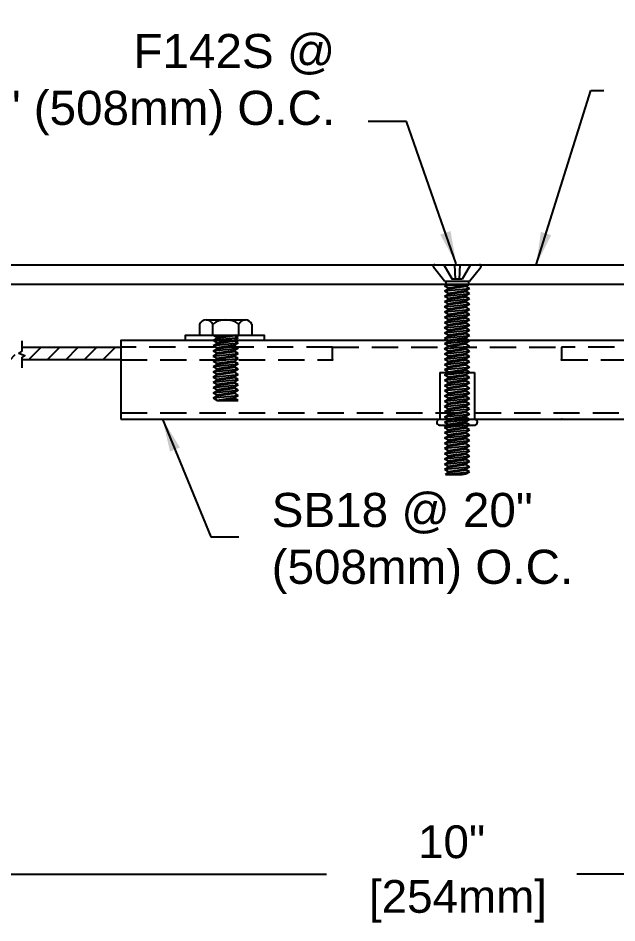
# Model space of a CAD drawing. Header units: inches. Extents: x 0.1 to 52.8, y 2 to 15.4.
# Drawn here: x 8.95 to 14.66, y 2 to 10.63 of the extents above; entities that cross this region are included whole.
import ezdxf

# ---------------------------------------------------------------- set-up
doc = ezdxf.new("R2010")
doc.units = ezdxf.units.IN
doc.header["$MEASUREMENT"] = 0
doc.linetypes.add('HIDDEN', pattern=[0.375, 0.25, -0.125])
for name, color, linetype in [('Anchors', 4, 'Continuous'), ('Dimensions', 3, 'Continuous'), ('Metals', 7, 'Continuous'), ('Text', 2, 'Continuous')]:
    doc.layers.add(name, color=color, linetype=linetype)
doc.styles.add('Arial', font='arial.ttf')
doc.dimstyles.new('Arial', dxfattribs={"dimtxt": 0.3125, "dimasz": 0.3125, "dimexe": 0.3125, "dimexo": 0.3125, "dimgap": 0.3125, "dimtad": 0, "dimtih": 1, "dimtoh": 1, "dimdec": 4, "dimzin": 0, "dimdsep": 46, "dimlunit": 4, "dimtxsty": 'Arial', "dimcen": 0.09, "dimadec": 0, "dimazin": 0, "dimtfac": 1, "dimtdec": 4, "dimtofl": 0, "dimtmove": 0, "dimatfit": 3, "dimfxl": 0, "dimfrac": 2, "dimtolj": 1, "dimtzin": 0, "dimarcsym": 0})

# ---------------------------------------------------------------- blocks, each defined once
blk = doc.blocks.new('*D3')
at = {"layer": 'Defpoints', "color": 0}
for p in [(8.1353, 3.9367), (18.1353, 3.9367), (18.1353, 2.4688)]:
    blk.add_point(p, dxfattribs=at)
at = {"layer": 'Dimensions', "color": 0, "lineweight": -2}
for p, q in [((8.1353, 3.6242), (8.1353, 2.1563)), ((18.1353, 3.6242), (18.1353, 2.1563)), ((8.4478, 2.4688), (11.8893, 2.4688)), ((17.8228, 2.4688), (14.2759, 2.4688))]:
    blk.add_line(p, q, dxfattribs=at)
at = {"layer": 'Dimensions', "color": 0}
for points in [[(8.4478, 2.5209), (8.4478, 2.4168), (8.1353, 2.4688)], [(17.8228, 2.5209), (17.8228, 2.4168), (18.1353, 2.4688)]]:
    blk.add_solid(points, dxfattribs=at)
at = {"layer": 'Dimensions', "color": 0, "insert": (13.0826, 2.4688), "char_height": 0.3125, "attachment_point": 5, "style": 'Arial'}
blk.add_mtext('\\A1;10"\\P [254mm]', dxfattribs=at)
blk = doc.blocks.new('*D4')
at = {"layer": 'Defpoints', "color": 0}
for p in [(20.6353, 12.339), (5.6353, 8.1205), (20.6353, 8.1205)]:
    blk.add_point(p, dxfattribs=at)
at = {"layer": 'Dimensions', "color": 0, "lineweight": -2}
for p, q in [((5.6353, 8.433), (5.6353, 12.6515)), ((20.6353, 8.433), (20.6353, 12.6515)), ((5.9478, 12.339), (12.01, 12.339)), ((20.3228, 12.339), (14.3966, 12.339))]:
    blk.add_line(p, q, dxfattribs=at)
at = {"layer": 'Dimensions', "color": 0}
for points in [[(5.9478, 12.3911), (5.9478, 12.2869), (5.6353, 12.339)], [(20.3228, 12.3911), (20.3228, 12.2869), (20.6353, 12.339)]]:
    blk.add_solid(points, dxfattribs=at)
at = {"layer": 'Dimensions', "color": 0, "insert": (13.2033, 12.339), "char_height": 0.3125, "attachment_point": 5, "style": 'Arial'}
blk.add_mtext('\\A1;1\'-3"\\P [381mm]', dxfattribs=at)
blk = doc.blocks.new('H1458S')
for p, q in [((-0.25, 0.104), (-0.25, 0)), ((-0.1875, 0.144), (0.1875, 0.144)), ((-0.125, 0), (-0.125, 0.104)), ((0.125, 0), (0.125, 0.104)), ((0.25, 0.104), (0.25, 0)), ((-0.25, 0), (0.25, 0)), ((-0.119, 0), (-0.085, -0.0196)), ((-0.085, -0.0196), (0.0485, 0)), ((-0.119, -0.05), (0.119, -0.025)), ((-0.119, -0.05), (-0.085, -0.0304)), ((-0.119, -0.05), (-0.085, -0.0696)), ((-0.119, -0.1), (0.119, -0.075)), ((-0.119, -0.1), (-0.085, -0.0804)), ((-0.085, -0.0304), (0.085, -0.0054)), ((-0.085, -0.0196), (-0.085, -0.0304)), ((-0.085, -0.0696), (0.085, -0.0446)), ((-0.085, -0.0804), (0.085, -0.0554)), ((-0.085, -0.0696), (-0.085, -0.0804)), ((0.0943, 0), (0.085, -0.0054)), ((0.119, -0.025), (0.085, -0.0054)), ((0.119, -0.025), (0.085, -0.0446)), ((0.085, -0.0446), (0.085, -0.0554)), ((0.119, -0.075), (0.085, -0.0554)), ((0.119, -0.075), (0.085, -0.0946)), ((-0.119, -0.1), (-0.085, -0.1196)), ((-0.119, -0.15), (0.119, -0.125)), ((-0.119, -0.15), (-0.085, -0.1304)), ((-0.119, -0.15), (-0.085, -0.1696)), ((-0.085, -0.1196), (0.085, -0.0946)), ((-0.085, -0.1304), (0.085, -0.1054)), ((-0.085, -0.1196), (-0.085, -0.1304)), ((-0.085, -0.1696), (0.085, -0.1446)), ((-0.085, -0.1804), (0.085, -0.1554)), ((-0.085, -0.1696), (-0.085, -0.1804)), ((0.085, -0.0946), (0.085, -0.1054)), ((0.119, -0.125), (0.085, -0.1054)), ((0.119, -0.125), (0.085, -0.1446)), ((0.085, -0.1446), (0.085, -0.1554)), ((0.119, -0.175), (0.085, -0.1554)), ((-0.119, -0.2), (0.119, -0.175)), ((-0.119, -0.2), (-0.085, -0.1804)), ((-0.119, -0.2), (-0.085, -0.2196)), ((-0.119, -0.25), (0.119, -0.225)), ((-0.119, -0.25), (-0.085, -0.2304)), ((-0.119, -0.25), (-0.085, -0.2696)), ((-0.085, -0.2196), (0.085, -0.1946)), ((-0.085, -0.2304), (0.085, -0.2054)), ((-0.085, -0.2196), (-0.085, -0.2304)), ((-0.085, -0.2696), (0.085, -0.2446)), ((-0.085, -0.2804), (0.085, -0.2554)), ((0.119, -0.175), (0.085, -0.1946)), ((0.085, -0.1946), (0.085, -0.2054)), ((0.119, -0.225), (0.085, -0.2054)), ((0.119, -0.225), (0.085, -0.2446)), ((0.085, -0.2446), (0.085, -0.2554)), ((0.119, -0.275), (0.085, -0.2554)), ((-0.119, -0.3), (0.119, -0.275)), ((-0.119, -0.3), (-0.085, -0.2804)), ((-0.119, -0.3), (-0.085, -0.3196)), ((-0.119, -0.35), (0.119, -0.325)), ((-0.119, -0.35), (-0.085, -0.3304)), ((-0.085, -0.2696), (-0.085, -0.2804)), ((-0.085, -0.3196), (0.085, -0.2946)), ((-0.085, -0.3304), (0.085, -0.3054)), ((-0.085, -0.3196), (-0.085, -0.3304)), ((-0.085, -0.3696), (0.085, -0.3446)), ((0.119, -0.275), (0.085, -0.2946)), ((0.085, -0.2946), (0.085, -0.3054)), ((0.119, -0.325), (0.085, -0.3054)), ((0.119, -0.325), (0.085, -0.3446)), ((0.085, -0.3446), (0.085, -0.3554)), ((-0.119, -0.35), (-0.085, -0.3696)), ((-0.119, -0.4), (0.119, -0.375)), ((-0.119, -0.4), (-0.085, -0.3804)), ((-0.119, -0.4), (-0.085, -0.4196)), ((-0.119, -0.45), (0.119, -0.425)), ((-0.119, -0.45), (-0.085, -0.4304)), ((-0.085, -0.3804), (0.085, -0.3554)), ((-0.085, -0.3696), (-0.085, -0.3804)), ((-0.085, -0.4196), (0.085, -0.3946)), ((-0.085, -0.4304), (0.085, -0.4054)), ((-0.085, -0.4196), (-0.085, -0.4304)), ((0.119, -0.375), (0.085, -0.3554)), ((0.119, -0.375), (0.085, -0.3946)), ((0.085, -0.3946), (0.085, -0.4054)), ((0.119, -0.425), (0.085, -0.4054)), ((0.119, -0.425), (0.085, -0.4446)), ((-0.119, -0.45), (-0.085, -0.4696)), ((-0.119, -0.5), (0.119, -0.475)), ((-0.119, -0.5), (-0.085, -0.4804)), ((-0.119, -0.5), (-0.085, -0.5196)), ((-0.085, -0.4696), (0.085, -0.4446)), ((-0.085, -0.4804), (0.085, -0.4554)), ((-0.085, -0.4696), (-0.085, -0.4804)), ((-0.085, -0.5196), (0.085, -0.4946)), ((-0.085, -0.5304), (0.085, -0.5054)), ((0.085, -0.4446), (0.085, -0.4554)), ((0.119, -0.475), (0.085, -0.4554)), ((0.119, -0.475), (0.085, -0.4946)), ((0.085, -0.4946), (0.085, -0.5054)), ((0.119, -0.525), (0.085, -0.5054)), ((-0.119, -0.55), (0.119, -0.525)), ((-0.119, -0.55), (-0.085, -0.5304)), ((-0.119, -0.55), (-0.085, -0.5696)), ((-0.119, -0.6), (0.119, -0.575)), ((-0.119, -0.6), (-0.085, -0.5804)), ((-0.119, -0.6), (-0.085, -0.6196)), ((-0.085, -0.5196), (-0.085, -0.5304)), ((-0.085, -0.5696), (0.085, -0.5446)), ((-0.085, -0.5804), (0.085, -0.5554)), ((-0.085, -0.5696), (-0.085, -0.5804)), ((-0.085, -0.6196), (0.085, -0.5946)), ((0.119, -0.525), (0.085, -0.5446)), ((0.085, -0.5446), (0.085, -0.5554)), ((0.119, -0.575), (0.085, -0.5554)), ((0.119, -0.575), (0.085, -0.5946)), ((0.085, -0.5946), (0.085, -0.6054)), ((-0.085, -0.6196), (-0.085, -0.625)), ((-0.085, -0.625), (0.119, -0.625)), ((-0.0485, -0.625), (0.085, -0.6054)), ((0.119, -0.625), (0.085, -0.6054))]:
    blk.add_line(p, q)
for centre, radius, start, end in [((-0.1875, 0.0752), 0.0688, 24.76151, 155.23849), ((0, -0.0713), 0.2153, 54.51066, 125.48934), ((0.1875, 0.0752), 0.0688, 24.76151, 155.23849)]:
    blk.add_arc(centre, radius, start, end)
blk = doc.blocks.new('SB18')
at = {"layer": 'Metals'}
h = blk.add_hatch(dxfattribs=at)
h.set_pattern_fill('ANSI31', color=256, style=0)
h.set_pattern_definition([(45, (0.79327, -7e-15), (-0.0883883, 0.0883883), [])])
h.paths.add_polyline_path([(9.1711, 7.621), (9.1999, 7.64), (9.1999, 7.6792), (8.1843, 7.6792), (8.1843, 7.5592), (9.1999, 7.5592), (9.1999, 7.5801), (9.2287, 7.5991)])
h.paths.add_polyline_path([(10.2154, 7.6792), (9.2699, 7.6792), (9.2699, 7.64), (9.2411, 7.621), (9.2987, 7.5991), (9.2699, 7.5801), (9.2699, 7.5592), (10.2154, 7.5592)])
blk.add_line((10.2154, 6.9917), (14.4215, 6.9917))
blk.add_lwpolyline([(10.8307, 7.7417), (10.8307, 7.7939), (11.5807, 7.7939), (11.5807, 7.7417)], close=True)
blk.add_lwpolyline([(9.2699, 7.7401), (9.2699, 7.64), (9.2411, 7.621), (9.2987, 7.5991), (9.2699, 7.5801), (9.2699, 7.48)])
at = {"linetype": 'ByBlock'}
blk.add_point((14.4215, 6.9908), dxfattribs=at)
blk.add_point((14.4215, 6.9908), dxfattribs=at)
blk.add_point((14.4215, 6.9908), dxfattribs=at)
at = {"layer": 'Metals', "linetype": 'HIDDEN'}
for p, q in [((12.2345, 7.6792), (14.4173, 7.6792)), ((10.2154, 7.0533), (16.4215, 7.0533))]:
    blk.add_line(p, q, dxfattribs=at)
at = {"layer": 'Metals'}
blk.add_lwpolyline([(9.2699, 7.6792), (10.2154, 7.6792), (10.2154, 7.5592), (9.2699, 7.5592)], dxfattribs=at)
blk.add_lwpolyline([(10.2154, 6.9917), (16.4215, 6.9917), (16.4215, 7.7417), (10.2154, 7.7417)], close=True, dxfattribs=at)
at = {"layer": 'Metals', "linetype": 'HIDDEN'}
for points in [[(10.2154, 7.5592), (12.2345, 7.5592), (12.2345, 7.6792), (10.2154, 7.6792)], [(16.4215, 7.6792), (14.4173, 7.6792), (14.4173, 7.5592), (16.4215, 7.5592)]]:
    blk.add_lwpolyline(points, dxfattribs=at)
for p in [(12.2345, 7.5592), (14.4173, 7.5592)]:
    blk.add_point(p, dxfattribs=at)
at = {"layer": 'Anchors'}
blk.add_blockref('H1458S', (11.2156, 7.7941), dxfattribs=at)
blk = doc.blocks.new('F142')
for p, q in [((-0.214, 0), (0.214, 0)), ((-0.1275, 0), (-0.0475, -0.1375)), ((-0.0247, 0), (-0.0198, -0.1375)), ((0.0247, 0), (0.0198, -0.1375)), ((0.1275, 0), (0.0475, -0.1375)), ((-0.119, -0.1554), (-0.2257, -0.0244)), ((0.119, -0.1554), (0.2257, -0.0244)), ((-0.119, -0.1554), (0.119, -0.1554)), ((-0.108, -0.1554), (-0.108, -0.1946)), ((0.0475, -0.1375), (-0.0475, -0.1375)), ((0.108, -0.1554), (0.108, -0.1946)), ((-0.119, -0.2), (-0.108, -0.1946)), ((-0.119, -0.2), (-0.0679, -0.1946)), ((-0.119, -0.2), (-0.085, -0.2196)), ((-0.119, -0.25), (0.119, -0.225)), ((-0.119, -0.25), (-0.085, -0.2304)), ((-0.119, -0.25), (-0.085, -0.2696)), ((0.108, -0.1946), (-0.108, -0.1946)), ((-0.085, -0.2196), (0.085, -0.1946)), ((-0.085, -0.2304), (0.085, -0.2054)), ((-0.085, -0.2196), (-0.085, -0.2304)), ((-0.085, -0.2696), (0.085, -0.2446)), ((-0.085, -0.2804), (0.085, -0.2554)), ((0.108, -0.1946), (0.085, -0.2054)), ((0.119, -0.225), (0.085, -0.2054)), ((0.119, -0.225), (0.085, -0.2446)), ((0.085, -0.2446), (0.085, -0.2554)), ((0.119, -0.275), (0.085, -0.2554)), ((-0.119, -0.3), (0.119, -0.275)), ((-0.119, -0.3), (-0.085, -0.2804)), ((-0.119, -0.3), (-0.085, -0.3196)), ((-0.119, -0.35), (0.119, -0.325)), ((-0.119, -0.35), (-0.085, -0.3304)), ((-0.085, -0.2696), (-0.085, -0.2804)), ((-0.085, -0.3196), (0.085, -0.2946)), ((-0.085, -0.3304), (0.085, -0.3054)), ((-0.085, -0.3196), (-0.085, -0.3304)), ((-0.085, -0.3696), (0.085, -0.3446)), ((0.119, -0.275), (0.085, -0.2946)), ((0.085, -0.2946), (0.085, -0.3054)), ((0.119, -0.325), (0.085, -0.3054)), ((0.119, -0.325), (0.085, -0.3446)), ((0.085, -0.3446), (0.085, -0.3554)), ((-0.119, -0.35), (-0.085, -0.3696)), ((-0.119, -0.4), (0.119, -0.375)), ((-0.119, -0.4), (-0.085, -0.3804)), ((-0.119, -0.4), (-0.085, -0.4196)), ((-0.119, -0.45), (0.119, -0.425)), ((-0.119, -0.45), (-0.085, -0.4304)), ((-0.085, -0.3804), (0.085, -0.3554)), ((-0.085, -0.3696), (-0.085, -0.3804)), ((-0.085, -0.4196), (0.085, -0.3946)), ((-0.085, -0.4304), (0.085, -0.4054)), ((-0.085, -0.4196), (-0.085, -0.4304)), ((0.119, -0.375), (0.085, -0.3554)), ((0.119, -0.375), (0.085, -0.3946)), ((0.085, -0.3946), (0.085, -0.4054)), ((0.119, -0.425), (0.085, -0.4054)), ((0.119, -0.425), (0.085, -0.4446)), ((-0.119, -0.45), (-0.085, -0.4696)), ((-0.119, -0.5), (0.119, -0.475)), ((-0.119, -0.5), (-0.085, -0.4804)), ((-0.119, -0.5), (-0.085, -0.5196)), ((-0.085, -0.4696), (0.085, -0.4446)), ((-0.085, -0.4804), (0.085, -0.4554)), ((-0.085, -0.4696), (-0.085, -0.4804)), ((-0.085, -0.5196), (0.085, -0.4946)), ((-0.085, -0.5304), (0.085, -0.5054)), ((0.085, -0.4446), (0.085, -0.4554)), ((0.119, -0.475), (0.085, -0.4554)), ((0.119, -0.475), (0.085, -0.4946)), ((0.085, -0.4946), (0.085, -0.5054)), ((0.119, -0.525), (0.085, -0.5054)), ((-0.119, -0.55), (0.119, -0.525)), ((-0.119, -0.55), (-0.085, -0.5304)), ((-0.119, -0.55), (-0.085, -0.5696)), ((-0.119, -0.6), (0.119, -0.575)), ((-0.119, -0.6), (-0.085, -0.5804)), ((-0.119, -0.6), (-0.085, -0.6196)), ((-0.085, -0.5196), (-0.085, -0.5304)), ((-0.085, -0.5696), (0.085, -0.5446)), ((-0.085, -0.5804), (0.085, -0.5554)), ((-0.085, -0.5696), (-0.085, -0.5804)), ((-0.085, -0.6196), (0.085, -0.5946)), ((0.119, -0.525), (0.085, -0.5446)), ((0.085, -0.5446), (0.085, -0.5554)), ((0.119, -0.575), (0.085, -0.5554)), ((0.119, -0.575), (0.085, -0.5946)), ((0.085, -0.5946), (0.085, -0.6054)), ((-0.119, -0.65), (0.119, -0.625)), ((-0.119, -0.65), (-0.085, -0.6304)), ((-0.119, -0.65), (-0.085, -0.6696)), ((-0.119, -0.7), (0.119, -0.675)), ((-0.119, -0.7), (-0.085, -0.6804)), ((-0.085, -0.6304), (0.085, -0.6054)), ((-0.085, -0.6196), (-0.085, -0.6304)), ((-0.085, -0.6696), (0.085, -0.6446)), ((-0.085, -0.6804), (0.085, -0.6554)), ((-0.085, -0.6696), (-0.085, -0.6804)), ((0.119, -0.625), (0.085, -0.6054)), ((0.119, -0.625), (0.085, -0.6446)), ((0.085, -0.6446), (0.085, -0.6554)), ((0.119, -0.675), (0.085, -0.6554)), ((0.119, -0.675), (0.085, -0.6946)), ((-0.119, -0.7), (-0.085, -0.7196)), ((-0.119, -0.75), (0.119, -0.725)), ((-0.119, -0.75), (-0.085, -0.7304)), ((-0.119, -0.75), (-0.085, -0.7696)), ((-0.119, -0.8), (0.119, -0.775)), ((-0.085, -0.7196), (0.085, -0.6946)), ((-0.085, -0.7304), (0.085, -0.7054)), ((-0.085, -0.7196), (-0.085, -0.7304)), ((-0.085, -0.7696), (0.085, -0.7446)), ((-0.085, -0.7804), (0.085, -0.7554)), ((-0.085, -0.7696), (-0.085, -0.7804)), ((0.085, -0.6946), (0.085, -0.7054)), ((0.119, -0.725), (0.085, -0.7054)), ((0.119, -0.725), (0.085, -0.7446)), ((0.085, -0.7446), (0.085, -0.7554)), ((0.119, -0.775), (0.085, -0.7554)), ((0.119, -0.775), (0.085, -0.7946)), ((-0.119, -0.8), (-0.085, -0.7804)), ((-0.119, -0.8), (-0.085, -0.8196)), ((-0.119, -0.85), (0.119, -0.825)), ((-0.119, -0.85), (-0.085, -0.8304)), ((-0.119, -0.85), (-0.085, -0.8696)), ((-0.085, -0.8196), (0.085, -0.7946)), ((-0.085, -0.8304), (0.085, -0.8054)), ((-0.085, -0.8196), (-0.085, -0.8304)), ((-0.085, -0.8696), (0.085, -0.8446)), ((-0.085, -0.8804), (0.085, -0.8554)), ((0.085, -0.7946), (0.085, -0.8054)), ((0.119, -0.825), (0.085, -0.8054)), ((0.119, -0.825), (0.085, -0.8446)), ((0.085, -0.8446), (0.085, -0.8554)), ((0.119, -0.875), (0.085, -0.8554)), ((-0.119, -0.9), (0.119, -0.875)), ((-0.119, -0.9), (-0.085, -0.8804)), ((-0.119, -0.9), (-0.085, -0.9196)), ((-0.119, -0.95), (0.119, -0.925)), ((-0.119, -0.95), (-0.085, -0.9304)), ((-0.085, -0.8696), (-0.085, -0.8804)), ((-0.085, -0.9196), (0.085, -0.8946)), ((-0.085, -0.9304), (0.085, -0.9054)), ((-0.085, -0.9196), (-0.085, -0.9304)), ((-0.085, -0.9696), (0.085, -0.9446)), ((0.119, -0.875), (0.085, -0.8946)), ((0.085, -0.8946), (0.085, -0.9054)), ((0.119, -0.925), (0.085, -0.9054)), ((0.119, -0.925), (0.085, -0.9446)), ((0.085, -0.9446), (0.085, -0.9554)), ((-0.119, -0.95), (-0.085, -0.9696)), ((-0.119, -1), (0.119, -0.975)), ((-0.119, -1), (-0.085, -0.9804)), ((-0.119, -1), (-0.085, -1.0196)), ((-0.119, -1.05), (0.119, -1.025)), ((-0.119, -1.05), (-0.085, -1.0304)), ((-0.085, -0.9804), (0.085, -0.9554)), ((-0.085, -0.9696), (-0.085, -0.9804)), ((-0.085, -1.0196), (0.085, -0.9946)), ((-0.085, -1.0304), (0.085, -1.0054)), ((-0.085, -1.0196), (-0.085, -1.0304)), ((0.119, -0.975), (0.085, -0.9554)), ((0.119, -0.975), (0.085, -0.9946)), ((0.085, -0.9946), (0.085, -1.0054)), ((0.119, -1.025), (0.085, -1.0054)), ((0.119, -1.025), (0.085, -1.0446)), ((-0.119, -1.05), (-0.085, -1.0696)), ((-0.119, -1.1), (0.119, -1.075)), ((-0.119, -1.1), (-0.085, -1.0804)), ((-0.119, -1.1), (-0.085, -1.1196)), ((-0.085, -1.0696), (0.085, -1.0446)), ((-0.085, -1.0804), (0.085, -1.0554)), ((-0.085, -1.0696), (-0.085, -1.0804)), ((-0.085, -1.1196), (0.085, -1.0946)), ((-0.085, -1.1304), (0.085, -1.1054)), ((-0.085, -1.1196), (-0.085, -1.1304)), ((0.085, -1.0446), (0.085, -1.0554)), ((0.119, -1.075), (0.085, -1.0554)), ((0.119, -1.075), (0.085, -1.0946)), ((0.085, -1.0946), (0.085, -1.1054)), ((0.119, -1.125), (0.085, -1.1054)), ((-0.119, -1.15), (0.119, -1.125)), ((-0.119, -1.15), (-0.085, -1.1304)), ((-0.119, -1.15), (-0.085, -1.1696)), ((-0.119, -1.2), (0.119, -1.175)), ((-0.119, -1.2), (-0.085, -1.1804)), ((-0.119, -1.2), (-0.085, -1.2196)), ((-0.085, -1.1696), (0.085, -1.1446)), ((-0.085, -1.1804), (0.085, -1.1554)), ((-0.085, -1.1696), (-0.085, -1.1804)), ((-0.085, -1.2196), (0.085, -1.1946)), ((-0.085, -1.2304), (0.085, -1.2054)), ((0.119, -1.125), (0.085, -1.1446)), ((0.085, -1.1446), (0.085, -1.1554)), ((0.119, -1.175), (0.085, -1.1554)), ((0.119, -1.175), (0.085, -1.1946)), ((0.085, -1.1946), (0.085, -1.2054)), ((0.119, -1.225), (0.085, -1.2054)), ((-0.119, -1.25), (0.119, -1.225)), ((-0.119, -1.25), (-0.085, -1.2304)), ((-0.119, -1.25), (-0.085, -1.2696)), ((-0.119, -1.3), (0.119, -1.275)), ((-0.119, -1.3), (-0.085, -1.2804)), ((-0.085, -1.2196), (-0.085, -1.2304)), ((-0.085, -1.2696), (0.085, -1.2446)), ((-0.085, -1.2804), (0.085, -1.2554)), ((-0.085, -1.2696), (-0.085, -1.2804)), ((0.119, -1.225), (0.085, -1.2446)), ((0.085, -1.2446), (0.085, -1.2554)), ((0.119, -1.275), (0.085, -1.2554)), ((0.119, -1.275), (0.085, -1.2946)), ((-0.119, -1.3), (-0.085, -1.3196)), ((-0.119, -1.35), (0.119, -1.325)), ((-0.119, -1.35), (-0.085, -1.3304)), ((-0.119, -1.35), (-0.085, -1.3696)), ((-0.119, -1.4), (0.119, -1.375)), ((-0.085, -1.3196), (0.085, -1.2946)), ((-0.085, -1.3304), (0.085, -1.3054)), ((-0.085, -1.3196), (-0.085, -1.3304)), ((-0.085, -1.3696), (0.085, -1.3446)), ((-0.085, -1.3804), (0.085, -1.3554)), ((-0.085, -1.3696), (-0.085, -1.3804)), ((0.085, -1.2946), (0.085, -1.3054)), ((0.119, -1.325), (0.085, -1.3054)), ((0.119, -1.325), (0.085, -1.3446)), ((0.085, -1.3446), (0.085, -1.3554)), ((0.119, -1.375), (0.085, -1.3554)), ((0.119, -1.375), (0.085, -1.3946)), ((-0.119, -1.4), (-0.085, -1.3804)), ((-0.119, -1.4), (-0.085, -1.4196)), ((-0.119, -1.45), (0.119, -1.425)), ((-0.119, -1.45), (-0.085, -1.4304)), ((-0.119, -1.45), (-0.085, -1.4696)), ((-0.085, -1.4196), (0.085, -1.3946)), ((-0.085, -1.4304), (0.085, -1.4054)), ((-0.085, -1.4196), (-0.085, -1.4304)), ((-0.085, -1.4696), (0.085, -1.4446)), ((-0.085, -1.4804), (0.085, -1.4554)), ((0.085, -1.3946), (0.085, -1.4054)), ((0.119, -1.425), (0.085, -1.4054)), ((0.119, -1.425), (0.085, -1.4446)), ((0.085, -1.4446), (0.085, -1.4554)), ((0.119, -1.475), (0.085, -1.4554)), ((-0.119, -1.5), (0.119, -1.475)), ((-0.119, -1.5), (-0.085, -1.4804)), ((-0.119, -1.5), (-0.085, -1.5196)), ((-0.119, -1.55), (0.119, -1.525)), ((-0.119, -1.55), (-0.085, -1.5304)), ((-0.119, -1.55), (-0.085, -1.5696)), ((-0.085, -1.4696), (-0.085, -1.4804)), ((-0.085, -1.5196), (0.085, -1.4946)), ((-0.085, -1.5304), (0.085, -1.5054)), ((-0.085, -1.5196), (-0.085, -1.5304)), ((-0.085, -1.5696), (0.085, -1.5446)), ((0.119, -1.475), (0.085, -1.4946)), ((0.085, -1.4946), (0.085, -1.5054)), ((0.119, -1.525), (0.085, -1.5054)), ((0.119, -1.525), (0.085, -1.5446)), ((0.085, -1.5446), (0.085, -1.5554)), ((-0.119, -1.6), (0.119, -1.575)), ((-0.119, -1.6), (-0.085, -1.5804)), ((-0.119, -1.6), (-0.085, -1.6196)), ((-0.119, -1.65), (0.119, -1.625)), ((-0.119, -1.65), (-0.085, -1.6304)), ((-0.085, -1.5804), (0.085, -1.5554)), ((-0.085, -1.5696), (-0.085, -1.5804)), ((-0.085, -1.6196), (0.085, -1.5946)), ((-0.085, -1.6304), (0.085, -1.6054)), ((-0.085, -1.6196), (-0.085, -1.6304)), ((0.119, -1.575), (0.085, -1.5554)), ((0.119, -1.575), (0.085, -1.5946)), ((0.085, -1.5946), (0.085, -1.6054)), ((0.119, -1.625), (0.085, -1.6054)), ((0.119, -1.625), (0.085, -1.6446)), ((-0.119, -1.65), (-0.085, -1.6696)), ((-0.119, -1.7), (0.119, -1.675)), ((-0.119, -1.7), (-0.085, -1.6804)), ((-0.119, -1.7), (-0.085, -1.7196)), ((-0.119, -1.75), (0.119, -1.725)), ((-0.085, -1.6696), (0.085, -1.6446)), ((-0.085, -1.6804), (0.085, -1.6554)), ((-0.085, -1.6696), (-0.085, -1.6804)), ((-0.085, -1.7196), (0.085, -1.6946)), ((-0.085, -1.7304), (0.085, -1.7054)), ((-0.085, -1.7196), (-0.085, -1.7304)), ((0.085, -1.6446), (0.085, -1.6554)), ((0.119, -1.675), (0.085, -1.6554)), ((0.119, -1.675), (0.085, -1.6946)), ((0.085, -1.6946), (0.085, -1.7054)), ((0.119, -1.725), (0.085, -1.7054)), ((0.119, -1.725), (0.085, -1.7446)), ((-0.119, -1.75), (-0.085, -1.7304)), ((-0.119, -1.75), (-0.085, -1.7696)), ((-0.119, -1.8), (0.119, -1.775)), ((-0.119, -1.8), (-0.085, -1.7804)), ((-0.119, -1.8), (-0.085, -1.8196)), ((-0.085, -1.7696), (0.085, -1.7446)), ((-0.085, -1.7804), (0.085, -1.7554)), ((-0.085, -1.7696), (-0.085, -1.7804)), ((-0.085, -1.8196), (0.085, -1.7946)), ((-0.085, -1.8304), (0.085, -1.8054)), ((0.085, -1.7446), (0.085, -1.7554)), ((0.119, -1.775), (0.085, -1.7554)), ((0.119, -1.775), (0.085, -1.7946)), ((0.085, -1.7946), (0.085, -1.8054)), ((0.119, -1.825), (0.085, -1.8054)), ((-0.119, -1.85), (0.119, -1.825)), ((-0.119, -1.85), (-0.085, -1.8304)), ((-0.119, -1.85), (-0.085, -1.8696)), ((-0.119, -1.9), (0.119, -1.875)), ((-0.119, -1.9), (-0.085, -1.8804)), ((-0.085, -1.8196), (-0.085, -1.8304)), ((-0.085, -1.8696), (0.085, -1.8446)), ((-0.085, -1.8804), (0.085, -1.8554)), ((-0.085, -1.8696), (-0.085, -1.8804)), ((-0.085, -1.9196), (0.085, -1.8946)), ((0.119, -1.825), (0.085, -1.8446)), ((0.085, -1.8446), (0.085, -1.8554)), ((0.119, -1.875), (0.085, -1.8554)), ((0.119, -1.875), (0.085, -1.8946)), ((0.085, -1.8946), (0.085, -1.9054)), ((-0.119, -1.9), (-0.085, -1.9196)), ((-0.119, -1.95), (0.119, -1.925)), ((-0.119, -1.95), (-0.085, -1.9304)), ((-0.119, -1.95), (-0.085, -1.9696)), ((-0.1099, -2), (0.119, -1.975)), ((-0.1099, -2), (-0.085, -1.9804)), ((-0.085, -1.9304), (0.085, -1.9054)), ((-0.085, -1.9196), (-0.085, -1.9304)), ((-0.085, -1.9696), (0.085, -1.9446)), ((-0.085, -1.9804), (0.085, -1.9554)), ((-0.085, -1.9696), (-0.085, -1.9804)), ((0.119, -1.925), (0.085, -1.9054)), ((0.119, -1.925), (0.085, -1.9446)), ((0.085, -1.9446), (0.085, -1.9554)), ((0.119, -1.975), (0.085, -1.9554)), ((0.119, -1.975), (0.085, -1.9946)), ((-0.1099, -2), (0.0485, -2)), ((0.0485, -2), (0.085, -1.9946))]:
    blk.add_line(p, q)
for centre, start, end in [((-0.214, -0.015), 90, 219.03203), ((0.214, -0.015), 320.96797, 90)]:
    blk.add_arc(centre, 0.015, start, end)
blk = doc.blocks.new('RIVNUT')
for p, q in [((-0.1425, 0.381), (-0.1425, -0.0631)), ((-0.1425, 0.381), (0.1894, 0.381)), ((0.1894, 0.381), (0.1894, -0.0631)), ((-0.1425, -0.0631), (0.1894, -0.0631)), ((-0.144, -0.119), (0.1908, -0.119))]:
    blk.add_line(p, q)
for centre, start, end in [((-0.1425, -0.0911), 90, 267.037), ((0.1894, -0.0911), 272.963, 90)]:
    blk.add_arc(centre, 0.028, start, end)

msp = doc.modelspace()

# ---------------------------------------------------------------- linework, layer by layer
at = {"layer": 'Metals'}
msp.add_lwpolyline([(20.6353, 8.08925), (5.6353, 8.08925), (5.6353, 8.1205), (5.90593, 8.27675), (20.36466, 8.27675), (20.6353, 8.1205)], close=True, dxfattribs=at)

# ---------------------------------------------------------------- block references
at = {"layer": 'Anchors'}
for name, p in [('F142', (13.1353, 8.27675)), ('SB18', (-0.28653, -0.18741)), ('RIVNUT', (13.11186, 6.86737))]:
    msp.add_blockref(name, p, dxfattribs=at)

# ---------------------------------------------------------------- texts
at = {"layer": 'Text', "char_height": 0.325, "style": 'Arial'}
for s, insert, attachment_point in [('F142S @\\P20" (508mm) O.C.', (11.97291, 9.51203), 9), ('SB18 @ 20"\\P(508mm) O.C.', (11.36687, 5.61942), 4)]:
    msp.add_mtext(s, dxfattribs=dict(at, insert=insert, attachment_point=attachment_point))

# ---------------------------------------------------------------- dimensions: what is measured, and where the dimension line sits
at = {"layer": 'Dimensions'}
for base, p1, p2, picture, middle in [((20.6353, 12.33898), (5.6353, 8.1205), (20.6353, 8.1205), '*D4', (13.20327, 12.33898)), ((18.1353, 2.46885), (8.1353, 3.93673), (18.1353, 3.93673), '*D3', (13.0826, 2.46885))]:
    dim = msp.add_linear_dim(base=base, p1=p1, p2=p2, dimstyle='Arial', override={"dimpost": '\\X'}, dxfattribs=at)
    dim.commit()
    dim.dimension.update_dxf_attribs({"geometry": picture, "text_midpoint": middle, "dimtype": 160})

# ---------------------------------------------------------------- leaders
at = {"layer": 'Text'}
msp.add_leader([(13.89017, 8.27675), (14.40947, 9.93772), (14.53447, 9.93772)], dimstyle='Arial', dxfattribs=at)
at = {"layer": 'Text', "annotation_type": 0, "has_hookline": 1}
for points, hookline_direction, text_width in [([(13.12716, 8.28565), (12.65114, 9.64389), (12.28541, 9.64389)], 1, 3.61535), ([(10.32599, 6.80428), (10.78685, 5.68192), (11.05437, 5.68267)], 0, 2.80883)]:
    msp.add_leader(points, dimstyle='Arial', dxfattribs=dict(at, hookline_direction=hookline_direction, text_width=text_width))

doc.saveas('drawing.dxf')
